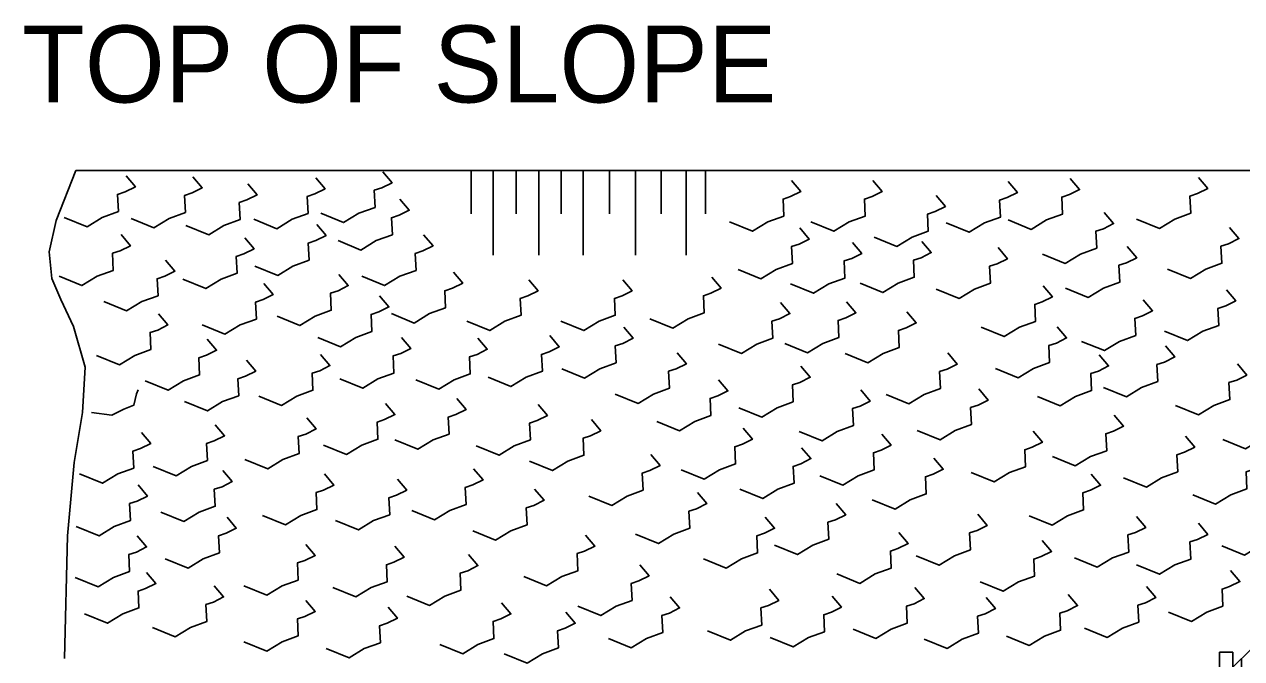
# Model space of a CAD drawing. Extents: x -894 to 866, y -476 to 714.
# Drawn here: x -445.2 to -334.5, y -173 to -115.3 of the extents above; entities that cross this region are included whole.
import ezdxf

# ---------------------------------------------------------------- set-up
doc = ezdxf.new("R2010")
doc.units = 0
for name, color, linetype in [('57 Undefined', 7, 'Continuous'), ('59 Sndwall Anno', 7, 'Continuous'), ('60 Nongeo Data', 7, 'Continuous')]:
    doc.layers.add(name, color=color, linetype=linetype)

msp = doc.modelspace()

# ---------------------------------------------------------------- linework, layer by layer
at = {"layer": '59 Sndwall Anno'}
for p, q in [((-404.59, -128.64), (-404.59, -132.57)), ((-402.59, -128.64), (-402.59, -136.33)), ((-400.47, -128.64), (-400.47, -132.57)), ((-398.42, -128.64), (-398.42, -136.33)), ((-396.39, -128.64), (-396.39, -132.57)), ((-394.38, -128.64), (-394.38, -136.33)), ((-391.99, -128.64), (-391.99, -132.57)), ((-389.61, -128.64), (-389.61, -136.33)), ((-387.29, -128.64), (-387.29, -132.57)), ((-385.01, -128.64), (-385.01, -136.33)), ((-383.26, -128.64), (-383.26, -132.57))]:
    msp.add_line(p, q, dxfattribs=at)
for points in [[(-440.56, -128.64), (-442.34, -133.18), (-442.99, -136.05), (-442.74, -138.46), (-441.92, -140.38), (-440.77, -142.84), (-439.71, -146.52), (-439.94, -150.65), (-440.71, -155.2), (-441.31, -161.87), (-441.58, -173.03)], [(-441.61, -132.9), (-439.53, -133.75), (-438.14, -132.9), (-436.68, -132.36), (-436.76, -130.81), (-436.06, -130.58), (-435.13, -130.12), (-435.98, -129.12)], [(-435.52, -132.99), (-433.44, -133.84), (-432.05, -132.99), (-430.58, -132.45), (-430.66, -130.9), (-429.97, -130.67), (-429.04, -130.21), (-429.89, -129.21)], [(-424.35, -133.08), (-422.27, -133.93), (-420.88, -133.08), (-419.42, -132.54), (-419.5, -131), (-418.8, -130.77), (-417.87, -130.3), (-418.72, -129.3)], [(-418.26, -132.53), (-416.18, -133.37), (-414.79, -132.53), (-413.32, -131.99), (-413.4, -130.44), (-412.71, -130.21), (-411.78, -129.75), (-412.63, -128.75)], [(-381.06, -133.32), (-378.98, -134.17), (-377.59, -133.32), (-376.13, -132.78), (-376.2, -131.24), (-375.51, -131.01), (-374.58, -130.55), (-375.43, -129.54)], [(-373.66, -133.32), (-371.58, -134.17), (-370.19, -133.32), (-368.72, -132.78), (-368.8, -131.24), (-368.1, -131.01), (-367.18, -130.55), (-368.03, -129.54)], [(-355.7, -133.14), (-353.62, -133.99), (-352.23, -133.14), (-350.76, -132.6), (-350.84, -131.06), (-350.14, -130.83), (-349.22, -130.37), (-350.07, -129.36)], [(-344.03, -133.05), (-341.95, -133.9), (-340.56, -133.05), (-339.09, -132.51), (-339.17, -130.97), (-338.47, -130.74), (-337.55, -130.27), (-338.4, -129.27)], [(-430.54, -133.63), (-428.46, -134.48), (-427.07, -133.63), (-425.6, -133.1), (-425.68, -131.55), (-424.98, -131.32), (-424.06, -130.86), (-424.91, -129.85)], [(-361.35, -133.41), (-359.27, -134.26), (-357.88, -133.41), (-356.41, -132.88), (-356.49, -131.33), (-355.8, -131.1), (-354.87, -130.64), (-355.72, -129.63)], [(-416.69, -135.02), (-414.61, -135.87), (-413.22, -135.02), (-411.75, -134.48), (-411.83, -132.94), (-411.14, -132.71), (-410.21, -132.25), (-411.06, -131.24)], [(-367.91, -134.69), (-365.83, -135.54), (-364.44, -134.69), (-362.98, -134.15), (-363.05, -132.61), (-362.36, -132.38), (-361.43, -131.91), (-362.28, -130.91)], [(-352.6, -136.24), (-350.52, -137.09), (-349.13, -136.24), (-347.66, -135.7), (-347.74, -134.16), (-347.04, -133.93), (-346.12, -133.47), (-346.97, -132.46)], [(-424.26, -137.33), (-422.18, -138.18), (-420.79, -137.33), (-419.32, -136.79), (-419.4, -135.24), (-418.7, -135.02), (-417.78, -134.55), (-418.63, -133.55)], [(-380.29, -137.64), (-378.21, -138.49), (-376.82, -137.64), (-375.35, -137.11), (-375.43, -135.56), (-374.74, -135.33), (-373.81, -134.87), (-374.66, -133.86)], [(-341.2, -137.61), (-339.12, -138.46), (-337.73, -137.61), (-336.27, -137.07), (-336.35, -135.53), (-335.65, -135.3), (-334.72, -134.83), (-335.57, -133.83)], [(-442.07, -138.25), (-439.99, -139.1), (-438.6, -138.25), (-437.14, -137.72), (-437.21, -136.17), (-436.52, -135.94), (-435.59, -135.48), (-436.44, -134.47)], [(-430.81, -138.53), (-428.73, -139.38), (-427.34, -138.53), (-425.88, -137.99), (-425.96, -136.45), (-425.26, -136.22), (-424.33, -135.75), (-425.18, -134.75)], [(-414.53, -138.26), (-412.45, -139.11), (-411.06, -138.26), (-409.59, -137.72), (-409.67, -136.18), (-408.98, -135.95), (-408.05, -135.48), (-408.9, -134.48)], [(-369.19, -138.89), (-367.11, -139.74), (-365.72, -138.89), (-364.26, -138.35), (-364.33, -136.8), (-363.64, -136.57), (-362.71, -136.11), (-363.56, -135.11)], [(-375.51, -138.96), (-373.43, -139.81), (-372.04, -138.96), (-370.57, -138.42), (-370.65, -136.87), (-369.95, -136.64), (-369.03, -136.18), (-369.88, -135.18)], [(-362.26, -139.43), (-360.18, -140.28), (-358.79, -139.43), (-357.33, -138.9), (-357.41, -137.35), (-356.71, -137.12), (-355.78, -136.66), (-356.63, -135.65)], [(-350.5, -139.34), (-348.42, -140.19), (-347.03, -139.34), (-345.56, -138.8), (-345.64, -137.26), (-344.95, -137.03), (-344.02, -136.57), (-344.87, -135.56)], [(-438.01, -140.56), (-435.93, -141.41), (-434.54, -140.56), (-433.07, -140.03), (-433.15, -138.48), (-432.46, -138.25), (-431.53, -137.79), (-432.38, -136.78)], [(-422.24, -141.89), (-420.16, -142.74), (-418.77, -141.89), (-417.31, -141.35), (-417.39, -139.81), (-416.69, -139.58), (-415.76, -139.11), (-416.61, -138.11)], [(-411.83, -141.66), (-409.75, -142.51), (-408.36, -141.66), (-406.9, -141.12), (-406.98, -139.57), (-406.28, -139.34), (-405.35, -138.88), (-406.2, -137.88)], [(-388.31, -142.12), (-386.23, -142.97), (-384.84, -142.12), (-383.37, -141.58), (-383.45, -140.03), (-382.76, -139.81), (-381.83, -139.34), (-382.68, -138.34)], [(-429.06, -142.69), (-426.98, -143.54), (-425.59, -142.69), (-424.12, -142.15), (-424.2, -140.6), (-423.5, -140.37), (-422.58, -139.91), (-423.43, -138.91)], [(-404.97, -142.35), (-402.88, -143.2), (-401.5, -142.35), (-400.03, -141.81), (-400.11, -140.27), (-399.41, -140.04), (-398.49, -139.58), (-399.34, -138.57)], [(-396.41, -142.35), (-394.32, -143.2), (-392.94, -142.35), (-391.47, -141.81), (-391.55, -140.27), (-390.85, -140.04), (-389.93, -139.58), (-390.78, -138.57)], [(-358.16, -142.9), (-356.08, -143.75), (-354.69, -142.9), (-353.22, -142.36), (-353.3, -140.82), (-352.61, -140.59), (-351.68, -140.12), (-352.53, -139.12)], [(-341.48, -143.26), (-339.39, -144.11), (-338.01, -143.26), (-336.54, -142.73), (-336.62, -141.18), (-335.92, -140.95), (-335, -140.49), (-335.85, -139.48)], [(-418.54, -143.82), (-416.46, -144.67), (-415.07, -143.82), (-413.61, -143.28), (-413.68, -141.73), (-412.99, -141.5), (-412.06, -141.04), (-412.91, -140.04)], [(-382.06, -144.43), (-379.98, -145.28), (-378.59, -144.43), (-377.13, -143.9), (-377.21, -142.35), (-376.51, -142.12), (-375.58, -141.66), (-376.43, -140.65)], [(-376.05, -144.36), (-373.97, -145.21), (-372.58, -144.36), (-371.11, -143.82), (-371.19, -142.27), (-370.5, -142.04), (-369.57, -141.58), (-370.42, -140.58)], [(-349.05, -144.18), (-346.96, -145.02), (-345.57, -144.18), (-344.11, -143.64), (-344.19, -142.09), (-343.49, -141.86), (-342.57, -141.4), (-343.42, -140.4)], [(-438.66, -145.46), (-436.58, -146.31), (-435.19, -145.46), (-433.72, -144.92), (-433.8, -143.37), (-433.1, -143.15), (-432.18, -142.68), (-433.03, -141.68)], [(-370.56, -145.27), (-368.47, -146.12), (-367.09, -145.27), (-365.62, -144.73), (-365.7, -143.19), (-365, -142.96), (-364.08, -142.5), (-364.93, -141.49)], [(-356.88, -146.64), (-354.8, -147.49), (-353.41, -146.64), (-351.95, -146.1), (-352.02, -144.56), (-351.33, -144.33), (-350.4, -143.86), (-351.25, -142.86)], [(-434.23, -147.77), (-432.15, -148.62), (-430.76, -147.77), (-429.29, -147.23), (-429.37, -145.68), (-428.67, -145.45), (-427.75, -144.99), (-428.6, -143.99)], [(-416.54, -147.6), (-414.45, -148.45), (-413.06, -147.6), (-411.6, -147.06), (-411.68, -145.51), (-410.98, -145.28), (-410.06, -144.82), (-410.91, -143.82)], [(-409.6, -147.68), (-407.51, -148.53), (-406.13, -147.68), (-404.66, -147.14), (-404.74, -145.59), (-404.04, -145.36), (-403.12, -144.9), (-403.97, -143.9)], [(-403.04, -147.44), (-400.96, -148.29), (-399.57, -147.44), (-398.1, -146.9), (-398.18, -145.36), (-397.49, -145.13), (-396.56, -144.67), (-397.41, -143.66)], [(-396.33, -146.67), (-394.25, -147.52), (-392.86, -146.67), (-391.39, -146.13), (-391.47, -144.59), (-390.78, -144.36), (-389.85, -143.9), (-390.7, -142.89)], [(-347.04, -148.37), (-344.95, -149.22), (-343.57, -148.37), (-342.1, -147.83), (-342.18, -146.29), (-341.48, -146.06), (-340.56, -145.6), (-341.41, -144.59)], [(-430.66, -149.66), (-428.58, -150.51), (-427.19, -149.66), (-425.72, -149.12), (-425.8, -147.58), (-425.11, -147.35), (-424.18, -146.89), (-425.03, -145.88)], [(-423.91, -149.16), (-421.83, -150.01), (-420.44, -149.16), (-418.97, -148.62), (-419.05, -147.08), (-418.36, -146.85), (-417.43, -146.38), (-418.28, -145.38)], [(-391.47, -148.98), (-389.39, -149.83), (-388, -148.98), (-386.54, -148.45), (-386.61, -146.9), (-385.92, -146.67), (-384.99, -146.21), (-385.84, -145.21)], [(-366.82, -149.01), (-364.74, -149.86), (-363.35, -149.01), (-361.88, -148.47), (-361.96, -146.93), (-361.27, -146.7), (-360.34, -146.24), (-361.19, -145.23)], [(-353.05, -149.19), (-350.97, -150.04), (-349.58, -149.19), (-348.12, -148.65), (-348.2, -147.11), (-347.5, -146.88), (-346.58, -146.42), (-347.43, -145.41)], [(-380.21, -150.22), (-378.13, -151.07), (-376.74, -150.22), (-375.28, -149.68), (-375.35, -148.14), (-374.66, -147.91), (-373.73, -147.45), (-374.58, -146.44)], [(-340.48, -150.01), (-338.39, -150.86), (-337.01, -150.01), (-335.54, -149.47), (-335.62, -147.93), (-334.92, -147.7), (-334, -147.24), (-334.85, -146.23)], [(-387.69, -151.46), (-385.61, -152.31), (-384.22, -151.46), (-382.76, -150.92), (-382.84, -149.37), (-382.14, -149.14), (-381.21, -148.68), (-382.06, -147.68)], [(-439.11, -150.66), (-437.26, -150.89), (-436.18, -150.35), (-435.26, -149.97), (-435.03, -148.96), (-434.88, -148.58)], [(-411.52, -153.15), (-409.44, -154), (-408.05, -153.15), (-406.59, -152.61), (-406.66, -151.07), (-405.97, -150.84), (-405.04, -150.38), (-405.89, -149.37)], [(-374.74, -152.38), (-372.65, -153.23), (-371.27, -152.38), (-369.8, -151.84), (-369.88, -150.3), (-369.18, -150.07), (-368.26, -149.61), (-369.11, -148.6)], [(-364, -152.29), (-361.91, -153.14), (-360.53, -152.29), (-359.06, -151.75), (-359.14, -150.21), (-358.44, -149.98), (-357.52, -149.52), (-358.37, -148.51)], [(-336.19, -153.12), (-334.11, -153.97), (-332.72, -153.12), (-331.25, -152.58), (-331.33, -151.03), (-330.64, -150.8), (-329.71, -150.34), (-330.56, -149.34)], [(-418, -153.62), (-415.92, -154.47), (-414.53, -153.62), (-413.06, -153.08), (-413.14, -151.53), (-412.45, -151.3), (-411.52, -150.84), (-412.37, -149.84)], [(-404.12, -153.69), (-402.04, -154.54), (-400.65, -153.69), (-399.18, -153.15), (-399.26, -151.61), (-398.57, -151.38), (-397.64, -150.92), (-398.49, -149.91)], [(-425.17, -154.93), (-423.09, -155.78), (-421.7, -154.93), (-420.24, -154.39), (-420.32, -152.84), (-419.62, -152.61), (-418.69, -152.15), (-419.54, -151.15)], [(-399.26, -155.08), (-397.18, -155.93), (-395.79, -155.08), (-394.32, -154.54), (-394.4, -153), (-393.71, -152.77), (-392.78, -152.31), (-393.63, -151.3)], [(-351.69, -154.66), (-349.61, -155.51), (-348.22, -154.66), (-346.75, -154.13), (-346.83, -152.58), (-346.14, -152.35), (-345.21, -151.89), (-346.06, -150.88)], [(-440.21, -156.24), (-438.13, -157.09), (-436.74, -156.24), (-435.28, -155.7), (-435.35, -154.16), (-434.66, -153.93), (-433.73, -153.46), (-434.58, -152.46)], [(-433.5, -155.55), (-431.42, -156.4), (-430.03, -155.55), (-428.57, -155.01), (-428.65, -153.46), (-427.95, -153.23), (-427.02, -152.77), (-427.87, -151.77)], [(-385.46, -155.86), (-383.37, -156.7), (-381.99, -155.86), (-380.52, -155.32), (-380.6, -153.77), (-379.9, -153.54), (-378.98, -153.08), (-379.83, -152.08)], [(-372.84, -156.4), (-370.76, -157.25), (-369.37, -156.4), (-367.9, -155.86), (-367.98, -154.31), (-367.28, -154.08), (-366.36, -153.62), (-367.21, -152.62)], [(-359.07, -156.12), (-356.99, -156.97), (-355.6, -156.12), (-354.13, -155.59), (-354.21, -154.04), (-353.52, -153.81), (-352.59, -153.35), (-353.44, -152.34)], [(-345.22, -156.58), (-343.13, -157.43), (-341.75, -156.58), (-340.28, -156.04), (-340.36, -154.5), (-339.66, -154.27), (-338.74, -153.8), (-339.59, -152.8)], [(-380.14, -157.63), (-378.05, -158.48), (-376.67, -157.63), (-375.2, -157.09), (-375.28, -155.55), (-374.58, -155.32), (-373.66, -154.85), (-374.51, -153.85)], [(-393.87, -158.25), (-391.78, -159.1), (-390.39, -158.25), (-388.93, -157.71), (-389.01, -156.16), (-388.31, -155.93), (-387.39, -155.47), (-388.24, -154.47)], [(-368.1, -158.59), (-366.01, -159.44), (-364.63, -158.59), (-363.16, -158.05), (-363.24, -156.5), (-362.54, -156.27), (-361.62, -155.81), (-362.47, -154.81)], [(-338.92, -158.13), (-336.84, -158.98), (-335.45, -158.13), (-333.99, -157.59), (-334.07, -156.05), (-333.37, -155.82), (-332.44, -155.36), (-333.29, -154.35)], [(-432.81, -159.71), (-430.73, -160.56), (-429.34, -159.71), (-427.87, -159.18), (-427.95, -157.63), (-427.25, -157.4), (-426.33, -156.94), (-427.18, -155.93)], [(-409.98, -159.56), (-407.9, -160.41), (-406.51, -159.56), (-405.04, -159.02), (-405.12, -157.47), (-404.43, -157.24), (-403.5, -156.78), (-404.35, -155.78)], [(-440.52, -161.02), (-438.44, -161.87), (-437.05, -161.02), (-435.58, -160.48), (-435.66, -158.94), (-434.97, -158.71), (-434.04, -158.25), (-434.89, -157.24)], [(-423.55, -160.02), (-421.47, -160.87), (-420.08, -160.02), (-418.62, -159.48), (-418.69, -157.94), (-418, -157.71), (-417.07, -157.25), (-417.92, -156.24)], [(-416.92, -160.48), (-414.84, -161.33), (-413.45, -160.48), (-411.99, -159.95), (-412.06, -158.4), (-411.37, -158.17), (-410.44, -157.71), (-411.29, -156.7)], [(-353.79, -160.04), (-351.7, -160.89), (-350.32, -160.04), (-348.85, -159.51), (-348.93, -157.96), (-348.23, -157.73), (-347.31, -157.27), (-348.16, -156.27)], [(-404.43, -161.41), (-402.35, -162.26), (-400.96, -161.41), (-399.49, -160.87), (-399.57, -159.33), (-398.88, -159.1), (-397.95, -158.63), (-398.8, -157.63)], [(-389.62, -161.72), (-387.54, -162.57), (-386.15, -161.72), (-384.69, -161.18), (-384.76, -159.63), (-384.07, -159.4), (-383.14, -158.94), (-383.99, -157.94)], [(-376.98, -162.72), (-374.89, -163.57), (-373.5, -162.72), (-372.04, -162.18), (-372.12, -160.64), (-371.42, -160.41), (-370.5, -159.95), (-371.35, -158.94)], [(-336.28, -162.78), (-334.2, -163.63), (-332.81, -162.78), (-331.35, -162.24), (-331.42, -160.7), (-330.73, -160.47), (-329.8, -160.01), (-330.65, -159)], [(-432.42, -163.96), (-430.34, -164.81), (-428.95, -163.96), (-427.49, -163.42), (-427.57, -161.87), (-426.87, -161.64), (-425.95, -161.18), (-426.79, -160.18)], [(-383.45, -163.96), (-381.37, -164.81), (-379.98, -163.96), (-378.51, -163.42), (-378.59, -161.87), (-377.9, -161.64), (-376.97, -161.18), (-377.82, -160.18)], [(-364.09, -163.69), (-362, -164.54), (-360.61, -163.69), (-359.15, -163.15), (-359.23, -161.61), (-358.53, -161.38), (-357.61, -160.92), (-358.46, -159.91)], [(-349.68, -163.88), (-347.6, -164.73), (-346.21, -163.88), (-344.74, -163.34), (-344.82, -161.79), (-344.13, -161.56), (-343.2, -161.1), (-344.05, -160.1)], [(-371.29, -165.34), (-369.21, -166.19), (-367.82, -165.34), (-366.35, -164.8), (-366.43, -163.25), (-365.74, -163.02), (-364.81, -162.56), (-365.66, -161.56)], [(-344.03, -164.51), (-341.95, -165.36), (-340.56, -164.51), (-339.09, -163.98), (-339.17, -162.43), (-338.47, -162.2), (-337.55, -161.74), (-338.4, -160.73)], [(-440.6, -165.65), (-438.51, -166.5), (-437.13, -165.65), (-435.66, -165.11), (-435.74, -163.57), (-435.04, -163.34), (-434.12, -162.88), (-434.97, -161.87)], [(-425.25, -166.43), (-423.17, -167.28), (-421.78, -166.43), (-420.32, -165.89), (-420.39, -164.34), (-419.7, -164.11), (-418.77, -163.65), (-419.62, -162.65)], [(-417.15, -166.58), (-415.07, -167.43), (-413.68, -166.58), (-412.21, -166.04), (-412.29, -164.5), (-411.6, -164.27), (-410.67, -163.8), (-411.52, -162.8)], [(-399.8, -165.58), (-397.72, -166.43), (-396.33, -165.58), (-394.87, -165.04), (-394.94, -163.49), (-394.25, -163.26), (-393.32, -162.8), (-394.17, -161.8)], [(-358.25, -166.06), (-356.17, -166.91), (-354.78, -166.06), (-353.31, -165.53), (-353.39, -163.98), (-352.7, -163.75), (-351.77, -163.29), (-352.62, -162.29)], [(-410.44, -167.35), (-408.36, -168.2), (-406.97, -167.35), (-405.51, -166.81), (-405.58, -165.27), (-404.89, -165.04), (-403.96, -164.58), (-404.81, -163.57)], [(-394.87, -168.28), (-392.78, -169.13), (-391.39, -168.28), (-389.93, -167.74), (-390.01, -166.19), (-389.31, -165.96), (-388.39, -165.5), (-389.24, -164.5)], [(-341.11, -168.8), (-339.03, -169.65), (-337.64, -168.8), (-336.18, -168.26), (-336.25, -166.72), (-335.56, -166.49), (-334.63, -166.03), (-335.48, -165.02)], [(-439.75, -168.97), (-437.67, -169.82), (-436.28, -168.97), (-434.81, -168.43), (-434.89, -166.89), (-434.2, -166.66), (-433.27, -166.2), (-434.12, -165.19)], [(-433.58, -170.21), (-431.5, -171.06), (-430.11, -170.21), (-428.64, -169.67), (-428.72, -168.12), (-428.03, -167.89), (-427.1, -167.43), (-427.95, -166.43)], [(-383.07, -170.51), (-380.98, -171.36), (-379.6, -170.51), (-378.13, -169.98), (-378.21, -168.43), (-377.51, -168.2), (-376.59, -167.74), (-377.44, -166.73)], [(-369.83, -170.35), (-367.75, -171.2), (-366.36, -170.35), (-364.89, -169.81), (-364.97, -168.27), (-364.28, -168.04), (-363.35, -167.58), (-364.2, -166.57)], [(-355.88, -170.99), (-353.8, -171.84), (-352.41, -170.99), (-350.95, -170.45), (-351.02, -168.91), (-350.33, -168.68), (-349.4, -168.21), (-350.25, -167.21)], [(-348.77, -170.26), (-346.69, -171.11), (-345.3, -170.26), (-343.83, -169.72), (-343.91, -168.18), (-343.22, -167.95), (-342.29, -167.49), (-343.14, -166.48)], [(-425.25, -171.52), (-423.17, -172.37), (-421.78, -171.52), (-420.32, -170.98), (-420.39, -169.43), (-419.7, -169.2), (-418.77, -168.74), (-419.62, -167.74)], [(-417.77, -172.13), (-415.69, -172.98), (-414.3, -172.13), (-412.83, -171.6), (-412.91, -170.05), (-412.21, -169.82), (-411.29, -169.36), (-412.14, -168.35)], [(-407.44, -171.75), (-405.35, -172.6), (-403.97, -171.75), (-402.5, -171.21), (-402.58, -169.66), (-401.88, -169.43), (-400.96, -168.97), (-401.81, -167.97)], [(-392.09, -171.21), (-390.01, -172.06), (-388.62, -171.21), (-387.15, -170.67), (-387.23, -169.13), (-386.54, -168.9), (-385.61, -168.43), (-386.46, -167.43)], [(-377.36, -171.13), (-375.28, -171.98), (-373.89, -171.13), (-372.42, -170.59), (-372.5, -169.05), (-371.8, -168.82), (-370.88, -168.35), (-371.73, -167.35)], [(-363.36, -171.27), (-361.27, -172.11), (-359.89, -171.27), (-358.42, -170.73), (-358.5, -169.18), (-357.8, -168.95), (-356.88, -168.49), (-357.73, -167.49)], [(-401.58, -172.6), (-399.49, -173.45), (-398.1, -172.6), (-396.64, -172.06), (-396.72, -170.51), (-396.02, -170.28), (-395.1, -169.82), (-395.95, -168.82)]]:
    msp.add_lwpolyline(points, dxfattribs=at)
at = {"layer": '60 Nongeo Data'}
for p, q in [((-335.28, -173.81), (-284.61, -123.97)), ((-440.56, -128.64), (-104.89, -128.64)), ((-336.47, -204.16), (-336.47, -172.45)), ((-336.47, -172.45), (-335.28, -172.45)), ((-335.28, -204.15), (-335.28, -172.45)), ((-334.48, -200.2), (-334.48, -173.03))]:
    msp.add_line(p, q, dxfattribs=at)

# ---------------------------------------------------------------- texts
at = {"layer": '57 Undefined'}
msp.add_text('TOP OF SLOPE', height=7, dxfattribs=at).set_placement((-445.45, -122.45))

doc.saveas('drawing.dxf')
